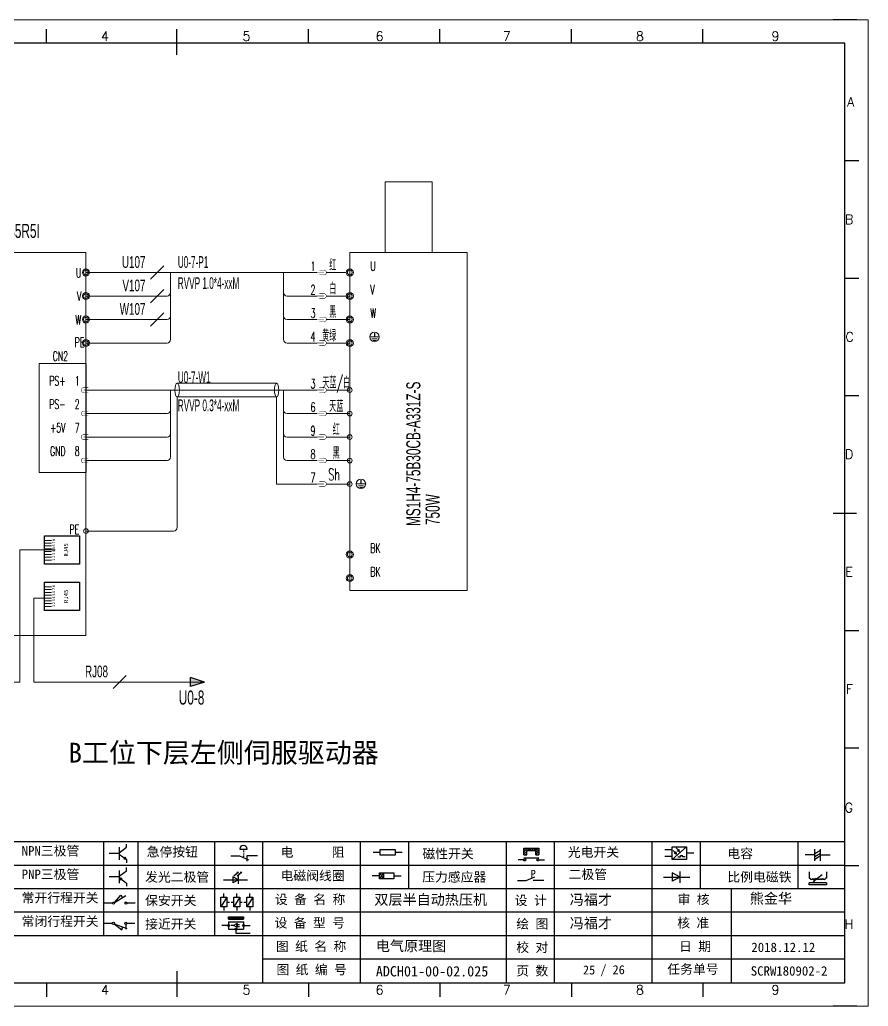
# Model space of a CAD drawing. Extents: x 33864 to 41687, y -3582 to -110.
# Drawn here: x 37741 to 37921.7, y -3567.7 to -3357.7 of the extents above; entities that cross this region are included whole.
import ezdxf
from ezdxf.enums import TextEntityAlignment as Align

# ---------------------------------------------------------------- set-up
doc = ezdxf.new("R2010")
doc.units = 0
doc.header["$MEASUREMENT"] = 0
doc.layers.add('AE_BOR', color=1, linetype='Continuous')
doc.layers.add('细实线层', color=7, linetype='Continuous')
doc.layers.add('Dimension', color=3, linetype='Continuous', lineweight=13)
doc.styles.add('WD', font='romans.shx', dxfattribs={"bigfont": 'gbcbig.shx'})
doc.styles.add('样式 8', font='arial.ttf')
doc.styles.add('汉字', font='')
doc.styles.get('汉字').set_extended_font_data('新宋体')

# ---------------------------------------------------------------- blocks, each defined once
blk = doc.blocks.new('磁性开关')
at = {"linetype": 'ByBlock'}
h = blk.add_hatch(dxfattribs=at)
h.set_pattern_fill('ANSI31', color=256, scale=0.1, style=0)
h.set_pattern_definition([(45, (0, 0), (-0.224506403, 0.224506403), [])])
h.paths.add_polyline_path([(-1907.69, -775.29), (-1910.88, -775.29), (-1910.88, -776.69), (-1910.25, -776.69), (-1910.25, -775.79), (-1908.31, -775.79), (-1908.31, -776.69), (-1907.69, -776.69)])
for p, q in [((-1910.88, -776.69), (-1910.88, -775.29)), ((-1910.88, -775.29), (-1907.69, -775.29)), ((-1910.88, -776.69), (-1910.25, -776.69)), ((-1910.25, -776.69), (-1910.25, -775.79)), ((-1910.25, -775.79), (-1908.31, -775.79)), ((-1908.31, -776.69), (-1908.31, -775.79)), ((-1908.31, -776.69), (-1907.69, -776.69)), ((-1907.69, -775.29), (-1907.69, -776.69)), ((-1910.91, -777.81), (-1912.09, -777.81)), ((-1910.88, -777.39), (-1907.69, -777.39)), ((-1907.66, -777.81), (-1906.48, -777.81))]:
    blk.add_line(p, q, dxfattribs=at)
for centre in [(-1910.68, -777.81), (-1907.88, -777.81)]:
    blk.add_circle(centre, 0.225, dxfattribs=at)
blk = doc.blocks.new('光电开关')
at = {"linetype": 'ByBlock'}
h = blk.add_hatch(dxfattribs=at)
h.set_pattern_fill('ANSI31', color=256, scale=0.01, style=0)
h.set_pattern_definition([(45, (0.172267, 0), (-0.0224506403, 0.0224506403), [])])
h.paths.add_polyline_path([(-1882.44, -776.34), (-1882.5, -775.91), (-1882.68, -776.07)])
h.paths.add_polyline_path([(-1882.44, -776.34), (-1882.68, -776.07), (-1882.86, -776.23)])
h.paths.add_polyline_path([(-1883.11, -776.45), (-1883.29, -776.61), (-1883.05, -776.88)])
h.paths.add_polyline_path([(-1883.29, -776.61), (-1883.47, -776.77), (-1883.05, -776.88)])
for p, q in [((-1884.01, -775.96), (-1885.56, -775.96)), ((-1880.91, -775.3), (-1884.01, -778.05)), ((-1883.75, -776.09), (-1883.05, -776.88)), ((-1883.11, -776.45), (-1883.47, -776.77)), ((-1883.05, -776.88), (-1883.47, -776.77)), ((-1883.14, -775.55), (-1882.44, -776.34)), ((-1883.05, -776.88), (-1883.11, -776.45)), ((-1882.5, -775.91), (-1882.86, -776.23)), ((-1882.44, -776.34), (-1882.86, -776.23)), ((-1882.44, -776.34), (-1882.5, -775.91)), ((-1879.37, -776.67), (-1880.91, -776.67)), ((-1884.01, -777.39), (-1885.56, -777.39)), ((-1882.78, -777.47), (-1882.23, -777.47)), ((-1882.23, -777.47), (-1882.23, -777.14)), ((-1882.23, -777.14), (-1881.78, -777.14)), ((-1881.78, -777.47), (-1881.78, -777.14)), ((-1881.23, -777.47), (-1881.78, -777.47))]:
    blk.add_line(p, q, dxfattribs=at)
blk.add_lwpolyline([(-1884.01, -775.3), (-1880.91, -775.3), (-1880.91, -778.05), (-1884.01, -778.05)], close=True, dxfattribs=at)
blk = doc.blocks.new('电磁阀线圈')
at = {"linetype": 'ByBlock'}
for p, q in [((-1854.61, -796.54), (-1856.17, -796.54)), ((-1854.61, -795.92), (-1853.75, -797.16)), ((-1853.75, -795.92), (-1854.61, -797.16)), ((-1853.75, -795.92), (-1853.75, -797.16)), ((-1851.53, -796.54), (-1849.97, -796.54))]:
    blk.add_line(p, q, dxfattribs=at)
blk.add_lwpolyline([(-1854.61, -795.92), (-1851.53, -795.92), (-1851.53, -797.16), (-1854.61, -797.16)], close=True, dxfattribs=at)
blk = doc.blocks.new('压力感应器')
at = {"linetype": 'ByBlock'}
for p, q in [((-1815.59, -777.73), (-1813.71, -776.93)), ((-1817.44, -777.73), (-1815.59, -777.73)), ((-1811.78, -777.73), (-1814.05, -777.73))]:
    blk.add_line(p, q, dxfattribs=at)
at = {"linetype": 'ByBlock', "insert": (-1814.65, -775.48), "char_height": 1.68, "width": 1.2242, "attachment_point": 1}
blk.add_mtext('{\\fNSimSun|b0|i0|c134|p49;P}', dxfattribs=at)
blk = doc.blocks.new('二极管')
at = {"linetype": 'ByBlock'}
for p, q in [((-1787.52, -776.77), (-1781.92, -776.77)), ((-1783.97, -776.77), (-1785.69, -775.9)), ((-1785.69, -775.9), (-1785.69, -777.65)), ((-1783.97, -776.77), (-1785.69, -777.65)), ((-1783.97, -777.99), (-1783.97, -775.56))]:
    blk.add_line(p, q, dxfattribs=at)
blk = doc.blocks.new('NPN三极管')
at = {"linetype": 'ByBlock'}
for p, q in [((-1785.73, -780.61), (-1785.73, -783.32)), ((-1785.73, -781.82), (-1784.15, -780.66)), ((-1784.15, -780.66), (-1784.15, -779.98)), ((-1785.73, -781.97), (-1787.81, -781.97)), ((-1785.73, -782.11), (-1784.15, -783.27)), ((-1784.41, -782.73), (-1784.74, -783.18)), ((-1784.15, -783.27), (-1784.74, -783.18)), ((-1784.15, -783.27), (-1784.41, -782.73)), ((-1784.15, -783.27), (-1784.15, -783.96))]:
    blk.add_line(p, q, dxfattribs=at)
blk = doc.blocks.new('PNP三极管')
at = {"linetype": 'ByBlock'}
for p, q in [((-1784.9, -785.38), (-1784.9, -788.09)), ((-1783.32, -785.43), (-1783.32, -784.75)), ((-1784.9, -786.74), (-1786.98, -786.74)), ((-1784.9, -786.59), (-1783.32, -785.43)), ((-1784.9, -786.88), (-1783.32, -788.04)), ((-1784.9, -786.88), (-1784.31, -786.97)), ((-1784.9, -786.88), (-1784.64, -787.42)), ((-1784.31, -786.97), (-1784.64, -787.42)), ((-1783.32, -788.04), (-1783.32, -788.73))]:
    blk.add_line(p, q, dxfattribs=at)
blk = doc.blocks.new('常开行程开关')
at = {"linetype": 'ByBlock'}
for p, q in [((-1785.89, -792.17), (-1784.52, -790.62)), ((-1785.89, -792.17), (-1783.43, -790.72)), ((-1784.52, -790.62), (-1784.19, -791.17)), ((-1786.29, -792.3), (-1788.01, -792.3)), ((-1781.48, -792.3), (-1783.21, -792.3))]:
    blk.add_line(p, q, dxfattribs=at)
for centre in [(-1786.07, -792.3), (-1783.42, -792.3)]:
    blk.add_circle(centre, 0.219, dxfattribs=at)
blk = doc.blocks.new('常闭行程开关')
at = {"linetype": 'ByBlock'}
for p, q in [((-1786.34, -796.62), (-1788.07, -796.62)), ((-1785.93, -796.72), (-1783.25, -797.7)), ((-1785.93, -796.72), (-1784.3, -798)), ((-1784.3, -798), (-1784.08, -797.4)), ((-1783.48, -796.84), (-1783.48, -797.85)), ((-1781.54, -796.62), (-1783.26, -796.62))]:
    blk.add_line(p, q, dxfattribs=at)
for centre in [(-1786.12, -796.62), (-1783.48, -796.62)]:
    blk.add_circle(centre, 0.219, dxfattribs=at)
blk = doc.blocks.new('电容')
at = {"linetype": 'ByBlock'}
for p, q in [((-1756.08, -782.99), (-1756.08, -780.56)), ((-1754.86, -780.79), (-1756.08, -781.55)), ((-1754.86, -782.99), (-1754.86, -780.56)), ((-1756.08, -781.77), (-1758.13, -781.77)), ((-1754.86, -781.44), (-1756.08, -782.2)), ((-1754.86, -781.99), (-1756.08, -782.75)), ((-1754.86, -781.77), (-1752.81, -781.77))]:
    blk.add_line(p, q, dxfattribs=at)
blk = doc.blocks.new('发光二极管')
at = {"linetype": 'ByBlock'}
for p, q in [((-1755.78, -785.92), (-1754.89, -785.14)), ((-1754.89, -785.14), (-1755.2, -785.22)), ((-1755.2, -785.22), (-1755.01, -785.43)), ((-1755.08, -785.92), (-1754.18, -785.14)), ((-1754.89, -785.14), (-1755.01, -785.43)), ((-1754.18, -785.14), (-1754.49, -785.22)), ((-1754.49, -785.22), (-1754.31, -785.43)), ((-1754.18, -785.14), (-1754.31, -785.43)), ((-1758.01, -786.77), (-1752.89, -786.77)), ((-1754.84, -786.77), (-1756.04, -786.16)), ((-1756.04, -786.16), (-1756.04, -787.39)), ((-1754.84, -786.77), (-1756.04, -787.39)), ((-1754.84, -787.63), (-1754.84, -785.92))]:
    blk.add_line(p, q, dxfattribs=at)
blk = doc.blocks.new('比例电磁阀')
at = {"linetype": 'ByBlock'}
for p, q in [((-1757.26, -775.38), (-1757.26, -776.71)), ((-1757.26, -776.71), (-1757.05, -776.71)), ((-1754.5, -775.98), (-1756.35, -777.44)), ((-1753.58, -776.71), (-1753.8, -776.71)), ((-1753.58, -775.38), (-1753.58, -776.71)), ((-1753.6, -777.73), (-1757.25, -777.73)), ((-1757.25, -778.13), (-1757.25, -777.73)), ((-1753.6, -778.13), (-1757.25, -778.13)), ((-1756.35, -777.44), (-1756.25, -777.25)), ((-1756.35, -777.44), (-1756.15, -777.38)), ((-1756.15, -777.38), (-1756.25, -777.25)), ((-1753.6, -777.73), (-1753.6, -778.13))]:
    blk.add_line(p, q, dxfattribs=at)
for centre in [(-1756.78, -776.71), (-1756.24, -776.71), (-1755.7, -776.71), (-1755.15, -776.71), (-1754.61, -776.71), (-1754.07, -776.71)]:
    blk.add_arc(centre, 0.271, 180, 0, dxfattribs=at)
blk = doc.blocks.new('保安开关')
at = {"linetype": 'ByBlock'}
for p, q in [((-1757.33, -790.79), (-1758.6, -792.81)), ((-1757.96, -790.79), (-1757.96, -789.97)), ((-1754.54, -790.79), (-1755.81, -792.81)), ((-1755.17, -790.79), (-1755.17, -789.97)), ((-1751.75, -790.79), (-1753.02, -792.81)), ((-1752.39, -790.79), (-1752.39, -789.97)), ((-1757.96, -792.81), (-1757.96, -793.62)), ((-1757.33, -791.8), (-1756.72, -791.8)), ((-1756.35, -791.8), (-1755.89, -791.8)), ((-1755.17, -792.81), (-1755.17, -793.62)), ((-1754.52, -791.8), (-1754.06, -791.8)), ((-1753.69, -791.8), (-1753.08, -791.8)), ((-1752.39, -792.81), (-1752.39, -793.62))]:
    blk.add_line(p, q, dxfattribs=at)
for points in [[(-1758.6, -790.79), (-1757.33, -790.79), (-1757.33, -792.81), (-1758.6, -792.81)], [(-1755.81, -790.79), (-1754.54, -790.79), (-1754.54, -792.81), (-1755.81, -792.81)], [(-1753.02, -790.79), (-1751.75, -790.79), (-1751.75, -792.81), (-1753.02, -792.81)]]:
    blk.add_lwpolyline(points, close=True, dxfattribs=at)
blk = doc.blocks.new('接近开关')
at = {"linetype": 'ByBlock'}
h = blk.add_hatch(dxfattribs=at)
h.set_pattern_fill('ANSI31', color=256, scale=0.01, style=0)
h.set_pattern_definition([(45, (-89.131516, -30.795668), (-0.0224506403, 0.0224506403), [])])
h.paths.add_polyline_path([(-1513.76, -1123.35), (-1513.76, -1122.85), (-1516.96, -1122.85), (-1516.96, -1123.35)])
for p, q in [((-1516.96, -1123.35), (-1516.96, -1122.85)), ((-1516.96, -1122.85), (-1513.76, -1122.85)), ((-1516.96, -1123.35), (-1513.76, -1123.35)), ((-1513.76, -1122.85), (-1513.76, -1123.35)), ((-1517.18, -1124.71), (-1518.36, -1124.71)), ((-1516.96, -1123.95), (-1513.76, -1123.95)), ((-1516.96, -1123.95), (-1516.96, -1125.47)), ((-1516.96, -1125.47), (-1513.76, -1125.47)), ((-1515.91, -1124.71), (-1516.45, -1124.71)), ((-1515.11, -1124.31), (-1515.91, -1124.71)), ((-1515.11, -1125.11), (-1515.91, -1124.71)), ((-1515.33, -1124.53), (-1515.17, -1124.53)), ((-1515.33, -1124.88), (-1515.17, -1124.88)), ((-1515.25, -1124.45), (-1515.25, -1124.61)), ((-1515.11, -1124.31), (-1515.11, -1125.11)), ((-1515.11, -1124.48), (-1514.58, -1124.48)), ((-1515.11, -1124.94), (-1514.58, -1124.94)), ((-1513.76, -1123.95), (-1513.76, -1125.47)), ((-1513.54, -1124.71), (-1512.36, -1124.71)), ((-1515.36, -1125.69), (-1515.36, -1126.36)), ((-1515.36, -1126.36), (-1512.36, -1126.36))]:
    blk.add_line(p, q, dxfattribs=at)
for centre in [(-1516.96, -1124.71), (-1515.36, -1125.47), (-1513.76, -1124.71)]:
    blk.add_circle(centre, 0.225, dxfattribs=at)
blk = doc.blocks.new('电阻')
at = {"linetype": 'ByBlock'}
for p, q in [((-3.09, 0), (-1.57, 0)), ((1.57, 0), (3.09, 0))]:
    blk.add_line(p, q, dxfattribs=at)
blk.add_lwpolyline([(-1.57, 0.63), (1.57, 0.63), (1.57, -0.63), (-1.57, -0.63)], close=True, dxfattribs=at)
blk = doc.blocks.new('急停按钮')
at = {"linetype": 'ByBlock'}
for p, q in [((-1.86, 0), (0, 0)), ((0, 0), (1.88, -0.81)), ((0.06, 1.45), (1.61, 1.45)), ((0.83, 1.45), (0.83, 1.24)), ((0.83, 1.07), (0.83, 0.85)), ((0.83, 0.68), (0.83, 0.47)), ((0.83, 0.29), (0.83, 0.08)), ((3.81, 0), (1.54, 0)), ((1.54, 0), (1.54, -1.15)), ((0.83, -0.09), (0.83, -0.24))]:
    blk.add_line(p, q, dxfattribs=at)
blk.add_arc((0.83, 1.45), 0.774, 0, 180)
blk = doc.blocks.new('A$C5EEB7F37')
at = {"lineweight": 0}
for p, q in [((0, 16.82), (5.16, 16.82)), ((0, 14.82), (5.16, 14.82)), ((0, 12.82), (5.16, 12.82)), ((0, 10.82), (5.16, 10.82)), ((0, 8.82), (5.16, 8.82)), ((0, 6.82), (5.16, 6.82)), ((0, 4.82), (5.16, 4.82)), ((0, 2.82), (5.16, 2.82))]:
    blk.add_line(p, q, dxfattribs=at)
blk.add_lwpolyline([(0.07, 0), (0.07, 20.03), (25.01, 20.03), (25.01, 0)], close=True)
at = {"char_height": 2, "width": 3.7055, "attachment_point": 1, "rotation": 90}
for s, insert in [('{\\fSimSun|b0|i0|c134|p2;8}', (5.62, 16.42)), ('{\\fSimSun|b0|i0|c134|p2;7}', (5.62, 14.42)), ('{\\fSimSun|b0|i0|c134|p2;6}', (5.62, 12.42)), ('{\\fSimSun|b0|i0|c134|p2;3}', (5.62, 6.42)), ('{\\fSimSun|b0|i0|c134|p2;5}', (5.62, 10.42)), ('{\\fSimSun|b0|i0|c134|p2;4}', (5.62, 8.42)), ('{\\fSimSun|b0|i0|c134|p2;1}', (5.56, 2.42)), ('{\\fSimSun|b0|i0|c134|p2;2}', (5.62, 4.42))]:
    blk.add_mtext(s, dxfattribs=dict(at, insert=insert))
at = {"color": 7, "insert": (13.92, 5.3), "char_height": 3.024, "attachment_point": 1, "rotation": 90}
blk.add_mtext_dynamic_manual_height_columns('{\\fSimSun|b0|i0|c134|p2;RJ45}', width=47.9244, gutter_width=12.5, heights=[0], dxfattribs=at)

msp = doc.modelspace()

# ---------------------------------------------------------------- hatches: boundary and pattern name
for points in [[(37777.442, -3499.663), (37777.442, -3497.793), (37780.36, -3498.728)], [(37780.36, -3498.728), (37777.442, -3499.663), (37777.442, -3497.793)]]:
    msp.add_hatch(color=256).paths.add_polyline_path(points)

# ---------------------------------------------------------------- linework, layer by layer
for p, q in [((37916.736, -3362.75), (37629.736, -3362.75)), ((37916.736, -3562.75), (37916.736, -3362.75)), ((37816.584, -3424.483), (37816.584, -3425.273)), ((37813.712, -3455.763), (37813.712, -3456.553)), ((37780.36, -3498.728), (37777.442, -3497.793)), ((37777.442, -3499.663), (37777.442, -3497.793)), ((37780.36, -3498.728), (37777.442, -3497.793)), ((37780.36, -3498.728), (37777.442, -3499.663)), ((37780.36, -3498.728), (37777.442, -3499.663)), ((37634.766, -3562.75), (37914.266, -3562.75)), ((37755.533, -3562.75), (37815.483, -3562.75)), ((37815.483, -3562.75), (37884.268, -3562.75))]:
    msp.add_line(p, q)
at = {"lineweight": 0}
for p, q in [((37755.147, -3411.564), (37804.344, -3411.564)), ((37773.162, -3425.814), (37773.162, -3411.564)), ((37797.211, -3425.814), (37797.211, -3411.564)), ((37806.344, -3411.564), (37810.586, -3411.564)), ((37755.147, -3416.564), (37772.412, -3416.564)), ((37804.344, -3416.564), (37797.961, -3416.564)), ((37811.336, -3416.564), (37806.344, -3416.564)), ((37755.147, -3421.564), (37772.412, -3421.564)), ((37804.344, -3421.564), (37797.961, -3421.564)), ((37811.336, -3421.568), (37806.344, -3421.568)), ((37755.147, -3426.564), (37772.412, -3426.564)), ((37804.344, -3426.564), (37797.961, -3426.564)), ((37811.336, -3426.572), (37806.344, -3426.572)), ((37815.69, -3425.279), (37817.479, -3425.279)), ((37816.022, -3425.708), (37817.146, -3425.708)), ((37816.308, -3426.055), (37816.881, -3426.055)), ((37774.591, -3435.116), (37795.753, -3435.114)), ((37804.344, -3436.58), (37755.147, -3436.58)), ((37773.162, -3450.83), (37773.162, -3436.58)), ((37797.211, -3450.83), (37797.211, -3436.58)), ((37811.336, -3436.584), (37806.344, -3436.584)), ((37774.571, -3438.045), (37774.571, -3465.838)), ((37774.571, -3438.045), (37795.753, -3438.045)), ((37795.753, -3438.045), (37795.753, -3456.58)), ((37755.147, -3441.58), (37772.412, -3441.58)), ((37804.344, -3441.58), (37797.961, -3441.58)), ((37811.336, -3441.588), (37806.344, -3441.588)), ((37755.147, -3446.58), (37772.412, -3446.58)), ((37804.344, -3446.58), (37797.961, -3446.58)), ((37811.336, -3446.588), (37806.344, -3446.588)), ((37755.147, -3451.58), (37772.412, -3451.58)), ((37804.344, -3451.58), (37797.961, -3451.58)), ((37811.336, -3451.588), (37806.344, -3451.588)), ((37804.344, -3456.58), (37797.961, -3456.58)), ((37811.336, -3456.588), (37806.344, -3456.588)), ((37812.818, -3456.559), (37814.606, -3456.559)), ((37813.15, -3456.988), (37814.274, -3456.988)), ((37813.435, -3457.335), (37814.009, -3457.335)), ((37755.147, -3466.588), (37773.821, -3466.588))]:
    msp.add_line(p, q, dxfattribs=at)
at = {"color": 3, "lineweight": 0}
for p, q in [((37741.048, -3498.728), (37741.048, -3470.614)), ((37748.562, -3470.614), (37741.048, -3470.614)), ((37744.024, -3480.846), (37744.024, -3498.728)), ((37746.275, -3480.846), (37744.024, -3480.846)), ((37741.048, -3498.728), (37708.212, -3498.728)), ((37780.36, -3498.728), (37744.024, -3498.728))]:
    msp.add_line(p, q, dxfattribs=at)
at = {"linetype": 'ByBlock'}
for p, q in [((37916.736, -3532.75), (37629.736, -3532.75)), ((37916.736, -3537.75), (37629.736, -3537.75)), ((37916.736, -3542.75), (37629.736, -3542.75)), ((37916.736, -3547.75), (37629.736, -3547.75)), ((37916.736, -3552.75), (37629.736, -3552.75)), ((37916.736, -3557.75), (37792.76, -3557.75))]:
    msp.add_line(p, q, dxfattribs=at)
at = {"lineweight": -2}
for p, q in [((37758.852, -3532.75), (37758.852, -3552.75)), ((37766.211, -3532.75), (37766.211, -3552.75)), ((37782.522, -3532.75), (37782.522, -3552.75)), ((37792.76, -3532.75), (37792.76, -3562.665)), ((37813.57, -3532.75), (37813.57, -3542.75)), ((37823.808, -3532.75), (37823.808, -3542.75)), ((37844.618, -3532.75), (37844.618, -3542.75)), ((37854.856, -3532.75), (37854.856, -3542.75)), ((37875.666, -3532.75), (37875.666, -3542.75)), ((37885.904, -3532.75), (37885.904, -3542.75)), ((37906.714, -3532.75), (37906.714, -3542.75)), ((37813.57, -3542.75), (37813.57, -3562.665)), ((37844.618, -3542.75), (37844.618, -3562.75)), ((37854.856, -3542.75), (37854.856, -3562.75)), ((37875.666, -3542.75), (37875.666, -3562.75)), ((37892.519, -3542.75), (37892.519, -3562.75))]:
    msp.add_line(p, q, dxfattribs=at)
at = {"ltscale": 2}
for p, q in [((37916.736, -3562.75), (37916.736, -3541.304)), ((37884.268, -3562.75), (37914.266, -3562.75)), ((37884.268, -3562.75), (37916.736, -3562.75))]:
    msp.add_line(p, q, dxfattribs=at)
at = {"lineweight": 9, "ltscale": 0.1}
for p, q in [((37726.071, -3562.75), (37755.533, -3562.75)), ((37754.175, -3562.75), (37754.175, -3562.75)), ((37754.175, -3562.75), (37754.175, -3562.75)), ((37754.175, -3562.75), (37754.175, -3562.75)), ((37754.175, -3562.75), (37754.175, -3562.75))]:
    msp.add_line(p, q, dxfattribs=at)
at = {"lineweight": 0}
for points in [[(37818.836, -3392.281), (37828.836, -3392.281), (37828.836, -3407.281), (37818.836, -3407.281)], [(37726.519, -3407.281), (37755.147, -3407.281), (37755.147, -3488.791), (37726.519, -3488.791)], [(37811.336, -3407.281), (37836.336, -3407.281), (37836.336, -3479.281), (37811.336, -3479.281)]]:
    msp.add_lwpolyline(points, close=True, dxfattribs=at)
at = {"color": 3, "lineweight": 0, "const_width": 0.1, "flags": 128}
for points in [[(37805.844, -3411.564), (37804.344, -3411.564)], [(37805.844, -3416.564), (37804.344, -3416.564)], [(37805.844, -3421.564), (37804.344, -3421.564)], [(37805.844, -3426.564), (37804.344, -3426.564)], [(37754.647, -3436.58), (37756.147, -3436.58)], [(37805.844, -3436.58), (37804.344, -3436.58)], [(37754.647, -3441.58), (37756.147, -3441.58)], [(37805.844, -3441.58), (37804.344, -3441.58)], [(37754.647, -3446.58), (37756.147, -3446.58)], [(37805.844, -3446.58), (37804.344, -3446.58)], [(37754.647, -3451.58), (37756.147, -3451.58)], [(37805.844, -3451.58), (37804.344, -3451.58)], [(37805.844, -3456.58), (37804.344, -3456.58)]]:
    msp.add_lwpolyline(points, dxfattribs=at)
for points in [[(37804.844, -3411.064), (37805.844, -3411.064, -1), (37805.844, -3412.064), (37804.844, -3412.064)], [(37804.844, -3416.064), (37805.844, -3416.064, -1), (37805.844, -3417.064), (37804.844, -3417.064)], [(37804.844, -3421.064), (37805.844, -3421.064, -1), (37805.844, -3422.064), (37804.844, -3422.064)], [(37804.844, -3426.064), (37805.844, -3426.064, -1), (37805.844, -3427.064), (37804.844, -3427.064)], [(37755.647, -3436.08), (37754.647, -3436.08, 1), (37754.647, -3437.08), (37755.647, -3437.08)], [(37804.844, -3436.08), (37805.844, -3436.08, -1), (37805.844, -3437.08), (37804.844, -3437.08)], [(37755.647, -3441.08), (37754.647, -3441.08, 1), (37754.647, -3442.08), (37755.647, -3442.08)], [(37804.844, -3441.08), (37805.844, -3441.08, -1), (37805.844, -3442.08), (37804.844, -3442.08)], [(37755.647, -3446.08), (37754.647, -3446.08, 1), (37754.647, -3447.08), (37755.647, -3447.08)], [(37804.844, -3446.08), (37805.844, -3446.08, -1), (37805.844, -3447.08), (37804.844, -3447.08)], [(37755.647, -3451.08), (37754.647, -3451.08, 1), (37754.647, -3452.08), (37755.647, -3452.08)], [(37804.844, -3451.08), (37805.844, -3451.08, -1), (37805.844, -3452.08), (37804.844, -3452.08)], [(37804.844, -3456.08), (37805.844, -3456.08, -1), (37805.844, -3457.08), (37804.844, -3457.08)]]:
    msp.add_lwpolyline(points, format="xyb", dxfattribs=at)
at = {"lineweight": 0}
msp.add_lwpolyline([(37755.164, -3454.154), (37755.164, -3430.946), (37745.164, -3430.946), (37745.164, -3454.154)], dxfattribs=at)
for centre, radius in [((37755.147, -3411.564), 0.75), ((37755.147, -3411.564), 0.5), ((37811.336, -3411.564), 0.75), ((37811.336, -3411.564), 0.5), ((37755.147, -3416.564), 0.75), ((37755.147, -3416.564), 0.5), ((37811.336, -3416.564), 0.75), ((37811.336, -3416.564), 0.5), ((37755.147, -3421.564), 0.75), ((37811.336, -3421.568), 0.75), ((37755.147, -3421.564), 0.5), ((37811.336, -3421.568), 0.5), ((37816.584, -3425.273), 1), ((37755.147, -3426.564), 0.75), ((37755.147, -3426.564), 0.5), ((37811.336, -3426.572), 0.75), ((37811.336, -3426.572), 0.5), ((37811.336, -3436.584), 0.5), ((37811.336, -3441.588), 0.5), ((37811.336, -3446.588), 0.5), ((37811.336, -3451.588), 0.5), ((37811.336, -3456.588), 0.5), ((37813.712, -3456.553), 1), ((37755.147, -3466.588), 0.5), ((37811.336, -3471.592), 0.75), ((37811.336, -3471.592), 0.5), ((37811.336, -3476.596), 0.75), ((37811.336, -3476.596), 0.5)]:
    msp.add_circle(centre, radius, dxfattribs=at)
for centre, start, end in [((37772.412, -3415.814), 270, 0), ((37797.961, -3415.814), 180, 270), ((37772.412, -3420.814), 270, 0), ((37797.961, -3420.814), 180, 270), ((37772.412, -3425.814), 270, 0), ((37797.961, -3425.814), 180, 270), ((37772.412, -3440.83), 270, 0), ((37797.961, -3440.83), 180, 270), ((37772.412, -3445.83), 270, 0), ((37797.961, -3445.83), 180, 270), ((37772.412, -3450.83), 270, 0), ((37797.961, -3450.83), 180, 270), ((37773.821, -3465.838), 270, 0)]:
    msp.add_arc(centre, 0.75, start, end, dxfattribs=at)
msp.add_ellipse((37774.571, -3436.58), major_axis=(0, 1.465), ratio=0.3169375, dxfattribs=at)
at = {"lineweight": 0, "extrusion": (0, 0, -1)}
msp.add_ellipse((37795.753, -3436.58), major_axis=(0, 1.465), ratio=0.3169375, dxfattribs=at)
at = {"layer": 'AE_BOR', "color": 1, "lineweight": 15}
for p, q in [((37624.733, -3357.75), (37921.733, -3357.75)), ((37921.733, -3357.75), (37921.733, -3567.75)), ((37921.733, -3567.75), (37624.733, -3567.75))]:
    msp.add_line(p, q, dxfattribs=at)
at = {"layer": 'AE_BOR', "lineweight": 30}
for p, q in [((37919.266, -3357.75), (37914.266, -3357.75)), ((37919.266, -3567.75), (37914.266, -3567.75))]:
    msp.add_line(p, q, dxfattribs=at)
at = {"layer": 'AE_BOR'}
for p, q in [((37746.766, -3362.75), (37746.766, -3359.75)), ((37774.516, -3362.75), (37774.516, -3359.75)), ((37802.516, -3362.75), (37802.516, -3359.75)), ((37830.516, -3362.75), (37830.516, -3359.75)), ((37858.516, -3362.75), (37858.516, -3359.75)), ((37886.516, -3362.75), (37886.516, -3359.75)), ((37916.736, -3387.75), (37919.736, -3387.75)), ((37916.736, -3412.75), (37919.736, -3412.75)), ((37916.736, -3437.75), (37919.736, -3437.75)), ((37916.736, -3487.75), (37919.736, -3487.75)), ((37916.736, -3512.75), (37919.736, -3512.75)), ((37916.736, -3537.75), (37919.736, -3537.75)), ((37746.766, -3562.75), (37746.766, -3565.75)), ((37774.516, -3562.75), (37774.516, -3565.75)), ((37802.516, -3562.75), (37802.516, -3565.75)), ((37830.516, -3562.75), (37830.516, -3565.75)), ((37858.516, -3562.75), (37858.516, -3565.75)), ((37886.516, -3562.75), (37886.516, -3565.75))]:
    msp.add_line(p, q, dxfattribs=at)
at = {"layer": 'AE_BOR', "color": 2, "lineweight": 30}
for p, q in [((37774.516, -3365.25), (37774.516, -3360.25)), ((37914.236, -3462.75), (37919.236, -3462.75)), ((37774.516, -3560.25), (37774.516, -3565.25)), ((37774.516, -3562.75), (37774.516, -3565.25))]:
    msp.add_line(p, q, dxfattribs=at)
at = {"layer": 'Dimension', "lineweight": 0}
for p, q in [((37768.887, -3412.978), (37771.715, -3410.15)), ((37768.887, -3417.978), (37771.715, -3415.15)), ((37768.887, -3422.978), (37771.715, -3420.15)), ((37760.918, -3500.142), (37763.746, -3497.314))]:
    msp.add_line(p, q, dxfattribs=at)
at = {"layer": '细实线层', "lineweight": 0}
for p, q in [((37745.164, -3454.154), (37755.164, -3454.154)), ((37797.961, -3456.58), (37795.753, -3456.58))]:
    msp.add_line(p, q, dxfattribs=at)

# ---------------------------------------------------------------- block references
at = {"lineweight": 0, "xscale": 0.2999999999992724, "yscale": 0.2999999999992724, "zscale": 0.2999999999992724}
for p in [(37746.275, -3473.619), (37746.275, -3483.492)]:
    msp.add_blockref('A$C5EEB7F37', p, dxfattribs=at)
at = {"linetype": 'ByBlock'}
for name, p in [('NPN三极管', (39547.93, -2753.247)), ('磁性开关', (39759.262, -2758.79)), ('光电开关', (39763.957, -2758.481)), ('电容', (39666.424, -2753.769)), ('PNP三极管', (39547.105, -2753.476)), ('发光二极管', (39542.448, -2754.058)), ('电磁阀线圈', (39672.258, -2743.453)), ('压力感应器', (39664.456, -2763.234)), ('二极管', (39665.645, -2763.476)), ('比例电磁阀', (39666.424, -2763.769)), ('常开行程开关', (39547.105, -2753.476)), ('保安开关', (39542.448, -2753.769)), ('接近开关', (39302.449, -2425.852)), ('常闭行程开关', (39547.105, -2753.476))]:
    msp.add_blockref(name, p, dxfattribs=at)
for name, p in [('急停按钮', (37787.848, -3535.734)), ('电阻', (37819.389, -3534.974))]:
    msp.add_blockref(name, p)

# ---------------------------------------------------------------- texts
at = {"lineweight": 0, "style": 'WD', "width": 0.6}
for s, p in [('1', (37802.982, -3411.206)), ('U', (37815.704, -3411.214)), ('2', (37802.982, -3416.206)), ('V', (37815.704, -3416.214)), ('3', (37802.982, -3421.21)), ('W', (37815.704, -3421.218)), ('4', (37802.982, -3426.214)), ('3', (37802.982, -3436.226)), ('6', (37802.982, -3441.23)), ('9', (37802.982, -3446.23)), ('8', (37802.982, -3451.23)), ('7', (37802.982, -3456.23)), ('BK', (37815.704, -3471.242)), ('BK', (37815.704, -3476.246))]:
    msp.add_text(s, height=2, dxfattribs=at).set_placement(p)
for s, height, p in [('红', 2.5, (37808.448, -3411.214)), ('U', 2, (37754.153, -3412.615)), ('白', 2.5, (37808.448, -3416.214)), ('V', 2, (37754.153, -3417.615)), ('黑', 2.5, (37808.448, -3421.218)), ('W', 2, (37754.153, -3422.615)), ('黄绿', 2.5, (37808.448, -3426.218)), ('PE', 2, (37754.81, -3427.417)), ('CN2', 2, (37751.322, -3430.372)), ('Sh', 2.5, (37809.241, -3455.795))]:
    msp.add_text(s, height=height, dxfattribs=at).set_placement(p, align=Align.RIGHT)
at = {"color": 6, "lineweight": 0, "style": 'WD', "width": 0.6}
for s, p in [('天蓝/白', (37808.448, -3436.234)), ('天蓝', (37808.448, -3441.234)), ('红', (37808.448, -3446.234)), ('黑', (37808.448, -3451.234))]:
    msp.add_text(s, height=2.5, dxfattribs=at).set_placement(p, align=Align.CENTER)
for s, p in [('PS+', (37750.796, -3435.596)), ('1', (37753.796, -3435.596)), ('PS-', (37750.796, -3440.596)), ('2', (37753.796, -3440.596)), ('+5V', (37750.796, -3445.596)), ('7', (37753.796, -3445.596)), ('GND', (37750.796, -3450.599)), ('8', (37753.796, -3450.599)), ('PE', (37753.709, -3467.244))]:
    msp.add_text(s, height=2, dxfattribs=at).set_placement(p, align=Align.RIGHT)
at = {"attachment_point": 1}
for s, insert, char_height, width in [('{\\fSimSun|b0|i0|c134|p2;B工位下层左侧伺服驱动器}', (37751.432, -3511.665), 4.212, 73.29125), ('{\\fKaiTi_GB2312|b0|i0|c134|p49;双层半自动热压机}', (37816.555, -3543.94), 2.2, 27.73841), ('{\\fKaiTi_GB2312|b0|i0|c134|p49;冯福才}', (37858.166, -3543.951), 2.2, 15.31746), ('{\\fKaiTi_GB2312|b0|i0|c134|p49;熊金华}', (37896.506, -3543.694), 2.2, 15.31746), ('{\\fKaiTi_GB2312|b0|i0|c134|p49;冯福才}', (37858.166, -3548.951), 2.2, 15.31746), ('{\\fKaiTi_GB2312|b0|i0|c134|p49;电气原理图}', (37816.88, -3553.802), 2.2, 25.88003), ('{\\fKaiTi_GB2312|b0|i0|c134|p49;2018.12.12}', (37896.836, -3554.205), 2, 60.2542), ('{\\fKaiTi_GB2312|b0|i0|c134|p49;ADCH01-00-02.025}', (37816.88, -3559.202), 2.2, 25.68687), ('{\\fKaiTi_GB2312|b0|i0|c134|p49;25}', (37860.981, -3559.059), 1.92, 2.26819), ('{\\fKaiTi_GB2312|b0|i0|c134|p49;/ 26}', (37864.671, -3559.008), 1.92, 6.84443)]:
    msp.add_mtext(s, dxfattribs=dict(at, insert=insert, char_height=char_height, width=width))
at = {"char_height": 2, "attachment_point": 1, "style": '汉字'}
for s, insert in [('{\\fKaiTi_GB2312|b0|i0|c134|p49;NPN三极管}', (37741.466, -3533.658)), ('{\\fKaiTi_GB2312|b0|i0|c134|p49;急停按钮}', (37768.087, -3533.87)), ('{\\fKaiTi_GB2312|b0|i0|c134|p49;电      阻}', (37796.594, -3533.943)), ('{\\fKaiTi_GB2312|b0|i0|c134|p49;磁性开关}', (37826.805, -3534.279)), ('{\\fKaiTi_GB2312|b0|i0|c134|p49;光电开关}', (37857.755, -3533.941)), ('{\\fKaiTi_GB2312|b0|i0|c134|p49;电容}', (37891.731, -3534.229)), ('{\\fKaiTi_GB2312|b0|i0|c134|p49;PNP三极管}', (37741.466, -3538.658)), ('{\\fKaiTi_GB2312|b0|i0|c134|p49;二极管}', (37857.937, -3538.658)), ('{\\fKaiTi_GB2312|b0|i0|c134|p49;发光二极管}', (37767.754, -3539.229)), ('{\\fKaiTi_GB2312|b0|i0|c134|p49;电磁阀线圈}', (37796.594, -3538.943)), ('{\\fKaiTi_GB2312|b0|i0|c134|p49;压力感应器}', (37826.752, -3539.219)), ('{\\fKaiTi_GB2312|b0|i0|c134|p49;比例电磁铁}', (37891.731, -3539.229)), ('{\\fKaiTi_GB2312|b0|i0|c134|p49;常开行程开关}', (37741.466, -3543.658)), ('{\\fKaiTi_GB2312|b0|i0|c134|p49;保安开关}', (37767.754, -3544.229)), ('{\\fKaiTi_GB2312|b0|i0|c134|p0;设 备 名 称}', (37795.387, -3543.994)), ('{\\fKaiTi_GB2312|b0|i0|c134|p0;设 计}', (37846.454, -3544.21)), ('{\\fKaiTi_GB2312|b0|i0|c134|p0;审 核}', (37881.122, -3544.001)), ('{\\fKaiTi_GB2312|b0|i0|c134|p49;常闭行程开关}', (37741.466, -3548.658)), ('{\\fKaiTi_GB2312|b0|i0|c134|p49;接近开关}', (37767.754, -3549.229)), ('{\\fKaiTi_GB2312|b0|i0|c134|p0;设 备 型 号}', (37795.312, -3548.994)), ('{\\fKaiTi_GB2312|b0|i0|c134|p0;绘 图}', (37846.782, -3549.21)), ('{\\fKaiTi_GB2312|b0|i0|c134|p0;核 准}', (37881.051, -3549.001)), ('{\\fKaiTi_GB2312|b0|i0|c134|p0;图 纸 名 称}', (37795.596, -3553.994)), ('{\\fKaiTi_GB2312|b0|i0|c134|p0;校 对}', (37846.782, -3554.21)), ('{\\fKaiTi_GB2312|b0|i0|c134|p0;日 期}', (37881.448, -3554.001)), ('{\\fKaiTi_GB2312|b0|i0|c134|p0;图 纸 编 号}', (37795.714, -3558.946)), ('{\\fKaiTi_GB2312|b0|i0|c134|p0;页 数}', (37846.782, -3559.21)), ('{\\fKaiTi_GB2312|b0|i0|c134|p0;任务单号}', (37878.949, -3558.851)), ('{\\fKaiTi_GB2312|b0|i0|c134|p0;SCRW180902-2}', (37896.713, -3559.224))]:
    msp.add_mtext(s, dxfattribs=dict(at, insert=insert))
at = {"layer": 'AE_BOR', "style": 'WD'}
for s, p in [('4', (37759.178, -3362.25)), ('5', (37789.327, -3362.25)), ('6', (37817.673, -3362.25)), ('7', (37844.77, -3362.25)), ('8', (37873.1, -3362.25)), ('9', (37901.964, -3362.25)), ('4', (37759.178, -3565.25)), ('5', (37789.327, -3565.25)), ('6', (37817.673, -3565.25)), ('7', (37844.77, -3565.25)), ('8', (37873.1, -3565.25)), ('9', (37901.964, -3565.25))]:
    msp.add_text(s, height=2, dxfattribs=at).set_placement(p, align=Align.CENTER)
for s, p in [('A', (37918.76, -3375.25)), ('B', (37918.569, -3400.25)), ('C', (37918.665, -3425.25)), ('D', (37918.569, -3450.25)), ('E', (37918.474, -3475.25)), ('F', (37918.474, -3500.25)), ('F', (37918.474, -3500.25)), ('G', (37918.474, -3525.469)), ('H', (37918.569, -3550.25))]:
    msp.add_text(s, height=2, dxfattribs=at).set_placement(p, align=Align.MIDDLE_RIGHT)
at = {"layer": 'Dimension', "lineweight": 0, "style": '样式 8', "width": 0.6}
msp.add_text('IS620NS5R5I', height=3, dxfattribs=at).set_placement((37729.946, -3404.203))
for s, height, p in [('U107', 2.5, (37767.816, -3410.564)), ('V107', 2.5, (37767.816, -3415.564)), ('W107', 2.5, (37767.816, -3420.564)), ('RJ08', 2.5, (37759.847, -3497.728)), ('U0-8', 3, (37780.36, -3503.531))]:
    msp.add_text(s, height=height, dxfattribs=at).set_placement(p, align=Align.RIGHT)
at = {"layer": 'Dimension', "color": 3, "lineweight": 0, "style": '样式 8', "width": 0.5}
for s, p in [('U0-7-P1', (37774.707, -3410.564)), ('U0-7-W1', (37774.707, -3435.08))]:
    msp.add_text(s, height=2.5, dxfattribs=at).set_placement(p)
at = {"layer": 'Dimension', "color": 1, "lineweight": 0, "style": '样式 8', "width": 0.5}
for s, p in [('RVVP 1.0*4-xxM', (37774.707, -3412.564)), ('RVVP 0.3*4-xxM', (37774.707, -3438.58))]:
    msp.add_text(s, height=2.5, dxfattribs=at).set_placement(p, align=Align.TOP_LEFT)
at = {"layer": 'Dimension', "color": 6, "lineweight": 0, "style": '样式 8', "width": 0.6}
msp.add_text('MS1H4-75B30CB-A331Z-S', height=3, rotation=90, dxfattribs=at).set_placement((37826.36, -3465.521))
at = {"layer": 'Dimension', "lineweight": 0, "style": '样式 8', "width": 0.6}
msp.add_text('750W', height=3, rotation=90, dxfattribs=at).set_placement((37830.47, -3465.322))

doc.saveas('drawing.dxf')
